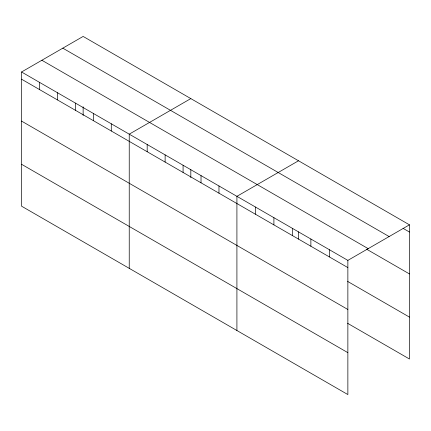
<?xml version="1.0" encoding="UTF-8"?>
<svg xmlns="http://www.w3.org/2000/svg" width="431" height="431" viewBox="0 0 431 431"><rect width="100%" height="100%" fill="white"/><g stroke="black" fill="none" stroke-linecap="round" stroke-linejoin="round"><path stroke-width="0.65" d="M347.865 309.49L347.865 260.383L21.55 71.988L21.55 206.174L347.865 394.57L347.865 309.49L21.55 121.095M347.618 323.315L409.45 359.012L409.45 224.826L83.135 36.43L21.55 71.988M190.82 98.602L129.235 134.16L129.235 268.341M298.505 160.774L236.915 196.331L236.915 330.512M347.865 260.383L409.45 224.826M403.093 228.365L409.45 232.034M62.813 48.164L389.128 236.56M41.872 60.254L368.187 248.649M366.689 249.247L409.45 273.938M21.55 79.191L347.865 267.592M347.618 281.411L409.45 317.108M21.55 164.27L347.865 352.666M329.376 249.705L329.376 256.914M310.88 239.033L310.88 246.236M298.505 231.803L298.505 239.108M292.39 228.355L292.39 235.563M273.9 217.682L273.9 224.885M255.411 207.004L255.411 214.212M218.97 185.966L218.97 193.174M201.024 175.606L201.024 182.809M190.82 169.631L190.82 177.599M183.078 165.245L183.078 172.448M165.127 154.88L165.127 162.088M147.181 144.52L147.181 151.728M111.284 123.794L111.284 131.002M93.338 113.434L93.338 120.642M83.135 106.796L83.135 115.427M75.393 103.074L75.393 110.277M57.447 92.713L57.447 99.917M39.496 82.348L39.496 89.556"/></g></svg>
